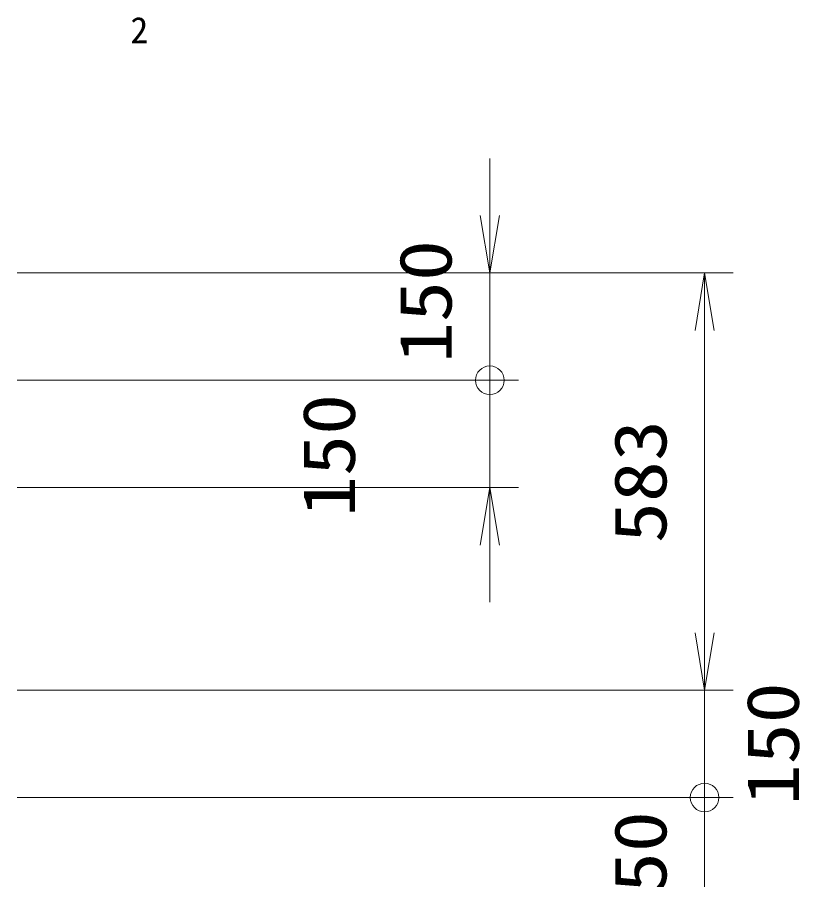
# Model space of a CAD drawing. Units: millimetres at full size. Extents: x 37600 to 71200, y -111040 to -87280.
# Drawn here: x 50845 to 51938, y -107448 to -106243 of the extents above; entities that cross this region are included whole.
import ezdxf
from ezdxf.enums import TextEntityAlignment as Align

# ---------------------------------------------------------------- set-up
doc = ezdxf.new("R2010")
doc.units = ezdxf.units.MM
doc.header["$LTSCALE"] = 80.0044
doc.layers.add('寸法', color=6, linetype='Continuous', lineweight=13)
doc.styles.add('ＭＳ ゴシック', font='')
doc.styles.get('ＭＳ ゴシック').set_extended_font_data('MS Gothic')

# ---------------------------------------------------------------- blocks, each defined once
blk = doc.blocks.new('dimension_origin')
at = {"color": 0, "linetype": 'Continuous', "lineweight": -2}
blk.add_circle((0, 0), 1.25, dxfattribs=at)
blk = doc.blocks.new('open_arrow')
at = {"color": 0, "linetype": 'Continuous', "lineweight": -2}
blk.add_lwpolyline([(7.5, 1.25), (0, 0), (7.5, -1.25)], dxfattribs=at)

msp = doc.modelspace()

# ---------------------------------------------------------------- linework, layer by layer
at = {"layer": '寸法'}
for p, q in [((51505, -106830), (51505, -106440)), ((50845, -106600), (51545, -106600)), ((50845, -106600), (51845, -106600)), ((51805, -106600), (51805, -107183)), ((51505, -106670), (51505, -107060)), ((50845, -106750), (51545, -106750)), ((50845, -106750), (51545, -106750)), ((50845, -106900), (51545, -106900)), ((51805, -107413), (51805, -107023)), ((50845, -107183), (51845, -107183)), ((50845, -107183), (51845, -107183)), ((51805, -107253), (51805, -107643)), ((50845, -107333), (51845, -107333)), ((50845, -107333), (51845, -107333))]:
    msp.add_line(p, q, dxfattribs=at)

# ---------------------------------------------------------------- block references
for name, p, xscale, yscale, rotation in [('open_arrow', (51505, -106600), 10.7, 10.7, 90), ('open_arrow', (51805, -106600), 10.7, 10.7, 270), ('dimension_origin', (51505, -106750), 16, 16, 270), ('dimension_origin', (51505, -106750), 16, 16, 90), ('open_arrow', (51505, -106900), 10.7, 10.7, 270), ('open_arrow', (51805, -107183), 10.7, 10.7, 90), ('open_arrow', (51805, -107183), 10.7, 10.7, 90), ('dimension_origin', (51805, -107333), 16, 16, 270), ('dimension_origin', (51805, -107333), 16, 16, 90)]:
    msp.add_blockref(name, p, dxfattribs=dict(at, xscale=xscale, yscale=yscale, rotation=rotation))

# ---------------------------------------------------------------- texts
at = {"layer": '寸法', "color": 3, "style": 'ＭＳ ゴシック'}
msp.add_text('2', height=36.66, dxfattribs=at).set_placement((51003.05, -106290), align=Align.BOTTOM_LEFT)
at = {"layer": '寸法', "style": 'ＭＳ ゴシック', "width": 1.15}
for s, p in [('150', (51415, -106640)), ('150', (51280, -106855)), ('583', (51715, -106891.5)), ('150', (51900, -107258)), ('150', (51715, -107438))]:
    msp.add_text(s, height=73.31, rotation=90, dxfattribs=at).set_placement(p, align=Align.MIDDLE_CENTER)

doc.saveas('drawing.dxf')
